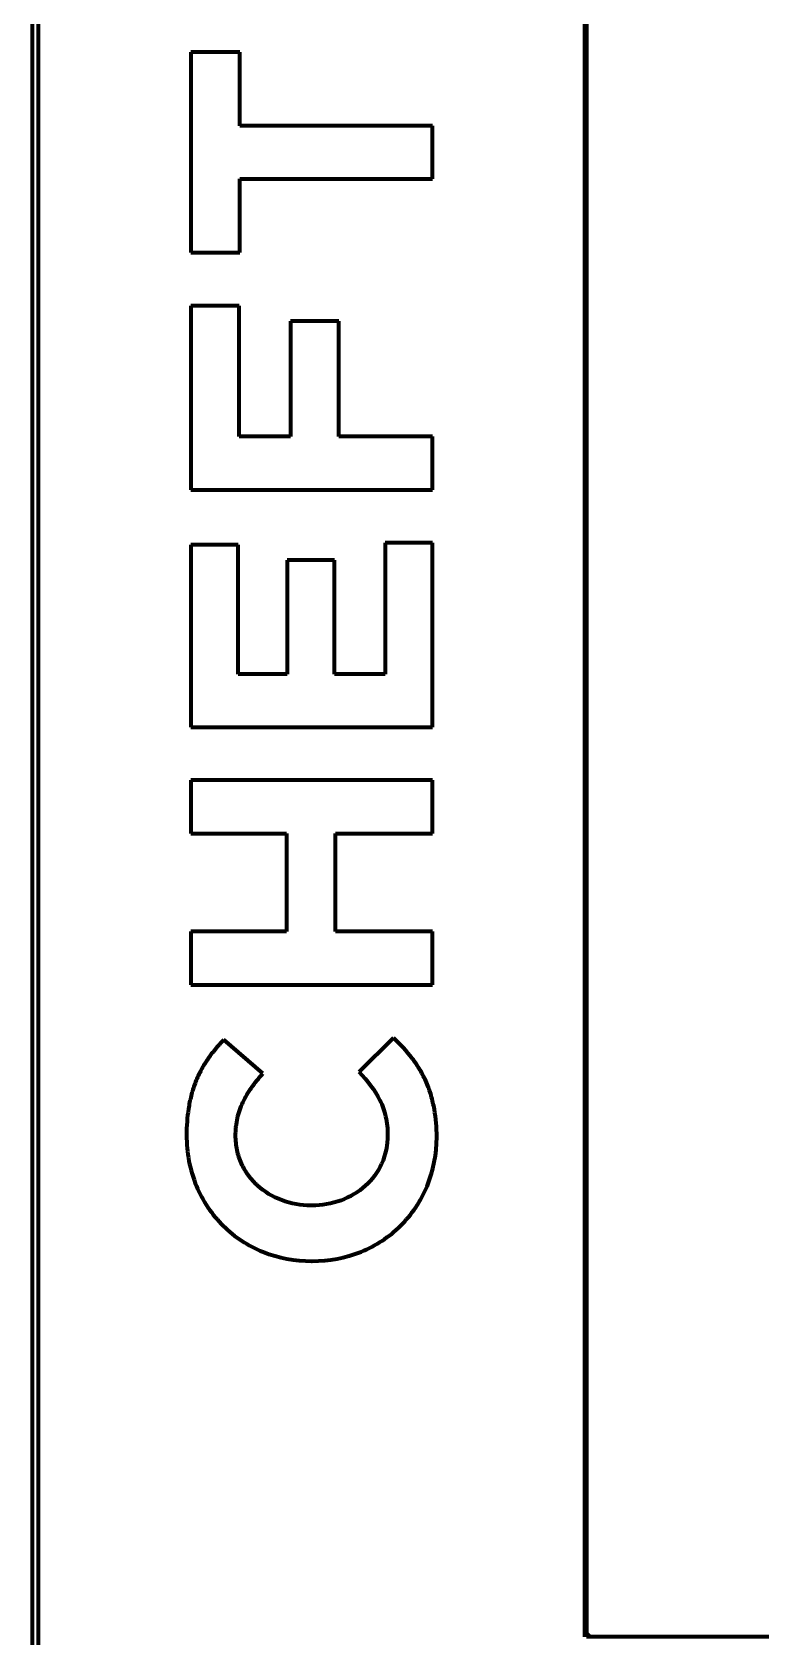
# Model space of a CAD drawing. Header units: inches. Extents: x -3055 to 7244, y 299 to 5591.
# Drawn here: x 2797.1 to 3024, y 2358.6 to 2858.2 of the extents above; entities that cross this region are included whole.
import ezdxf

# ---------------------------------------------------------------- set-up
doc = ezdxf.new("R2010")
doc.units = ezdxf.units.IN

msp = doc.modelspace()

# ---------------------------------------------------------------- linework, layer by layer
at = {"linetype": 'Continuous', "lineweight": 70}
for p, q in [((2797.12, 3810.02), (2797.12, 2144.82)), ((2799.12, 2160.63), (2799.12, 3808.63)), ((2969.12, 2358.64), (2969.12, 3808.63)), ((2969.62, 3808.13), (2969.62, 2358.73)), ((2861.75, 2852), (2846.48, 2852)), ((2846.48, 2852), (2846.48, 2789.63)), ((2861.75, 2829.09), (2861.75, 2852)), ((2921.76, 2829.09), (2861.75, 2829.09)), ((2921.76, 2812.53), (2921.76, 2829.09)), ((2861.75, 2812.53), (2921.76, 2812.53)), ((2861.75, 2789.63), (2861.75, 2812.53)), ((2846.48, 2789.63), (2861.75, 2789.63)), ((2861.54, 2773.07), (2846.48, 2773.07)), ((2846.48, 2773.07), (2846.48, 2715.75)), ((2861.54, 2732.31), (2861.54, 2773.07)), ((2877.56, 2768.23), (2877.56, 2732.31)), ((2892.61, 2768.23), (2877.56, 2768.23)), ((2892.61, 2732.31), (2892.61, 2768.23)), ((2877.56, 2732.31), (2861.54, 2732.31)), ((2921.76, 2732.31), (2892.61, 2732.31)), ((2921.76, 2715.75), (2921.76, 2732.31)), ((2846.48, 2715.75), (2921.76, 2715.75)), ((2846.48, 2698.65), (2846.48, 2641.87)), ((2861.21, 2698.65), (2846.48, 2698.65)), ((2861.21, 2658.33), (2861.21, 2698.65)), ((2907.02, 2699.19), (2907.02, 2658.33)), ((2921.76, 2699.19), (2907.02, 2699.19)), ((2921.76, 2641.87), (2921.76, 2699.19)), ((2876.48, 2693.81), (2876.48, 2658.33)), ((2891.22, 2693.81), (2876.48, 2693.81)), ((2891.22, 2658.33), (2891.22, 2693.81)), ((2876.48, 2658.33), (2861.21, 2658.33)), ((2907.02, 2658.33), (2891.22, 2658.33)), ((2846.48, 2641.87), (2921.76, 2641.87)), ((2846.48, 2625.31), (2846.48, 2608.75)), ((2921.76, 2625.31), (2846.48, 2625.31)), ((2921.76, 2608.75), (2921.76, 2625.31)), ((2846.48, 2608.75), (2876.27, 2608.75)), ((2876.27, 2608.75), (2876.27, 2578.21)), ((2891.54, 2608.75), (2921.76, 2608.75)), ((2891.54, 2578.21), (2891.54, 2608.75)), ((2846.48, 2578.21), (2846.48, 2561.65)), ((2876.27, 2578.21), (2846.48, 2578.21)), ((2921.76, 2578.21), (2891.54, 2578.21)), ((2921.76, 2561.65), (2921.76, 2578.21)), ((2846.48, 2561.65), (2921.76, 2561.65)), ((2868.96, 2534.02), (2856.8, 2544.56)), ((2909.6, 2545.09), (2898.96, 2534.56)), ((2884.12, 2492.94), (2883.9, 2492.94)), ((2884.12, 2475.63), (2884.33, 2475.63)), ((2969.62, 2358.73), (2970.62, 2359.73)), ((2969.62, 2358.73), (3518.62, 2358.73)), ((2970.12, 2358.73), (2970.12, 2358.63))]:
    msp.add_line(p, q, dxfattribs=at)
for points, knots in [([(2856.8, 2544.56), (2855.85, 2543.59), (2854.02, 2541.56), (2851.55, 2538.27), (2849.79, 2535.34), (2848.6, 2532.88), (2847.56, 2530.36), (2846.54, 2527.1), (2845.46, 2521.72), (2845.19, 2517.59), (2845.19, 2514.88)], [0, 0, 0, 0, 0.125, 0.25, 0.375, 0.4375, 0.5, 0.625, 0.75, 1, 1, 1, 1]), ([(2923.05, 2514.23), (2923.05, 2517.11), (2922.71, 2521.5), (2921.41, 2527.17), (2920.2, 2530.59), (2918.97, 2533.2), (2917.56, 2535.73), (2914.7, 2539.92), (2911.71, 2543.13), (2909.6, 2545.09)], [0, 0, 0, 0, 0.25, 0.375, 0.5, 0.5625, 0.625, 0.75, 1, 1, 1, 1]), ([(2883.9, 2492.94), (2880.82, 2492.94), (2874.77, 2493.97), (2868.24, 2497.89), (2864.35, 2502.2), (2862.15, 2505.97), (2861.01, 2509.48), (2860.54, 2512.45), (2860.44, 2514.45), (2860.49, 2516.15), (2860.63, 2517.95), (2861, 2520.13), (2861.71, 2522.65), (2863.03, 2525.9), (2865.36, 2529.8), (2867.69, 2532.62), (2868.96, 2534.02)], [0, 0, 0, 0, 0.16191, 0.314563, 0.389631, 0.464964, 0.542002, 0.581785, 0.622729, 0.647116, 0.67095, 0.71738, 0.762885, 0.808248, 0.901066, 1, 1, 1, 1]), ([(2898.96, 2534.56), (2901.42, 2531.85), (2904.92, 2527.56), (2907.43, 2520.51), (2907.78, 2516.74), (2907.78, 2514.77)], [0, 0, 0, 0, 0.493857, 0.733277, 1, 1, 1, 1]), ([(2845.19, 2514.88), (2845.19, 2509.48), (2847.1, 2498.95), (2855.87, 2485.9), (2868.81, 2477.5), (2878.99, 2475.63), (2884.12, 2475.63)], [0, 0, 0, 0, 0.263935, 0.508037, 0.749091, 1, 1, 1, 1]), ([(2907.78, 2514.77), (2907.78, 2511.75), (2906.56, 2505.77), (2901.13, 2498.53), (2893.29, 2493.95), (2887.21, 2492.94), (2884.12, 2492.94)], [0, 0, 0, 0, 0.253752, 0.494373, 0.739907, 1, 1, 1, 1]), ([(2884.33, 2475.63), (2889.48, 2475.63), (2899.66, 2477.51), (2912.5, 2485.92), (2921.13, 2498.73), (2923.05, 2509.01), (2923.05, 2514.23)], [0, 0, 0, 0, 0.254979, 0.497835, 0.741326, 1, 1, 1, 1])]:
    msp.add_open_spline(points, degree=3, knots=knots, dxfattribs=at)

doc.saveas('drawing.dxf')
